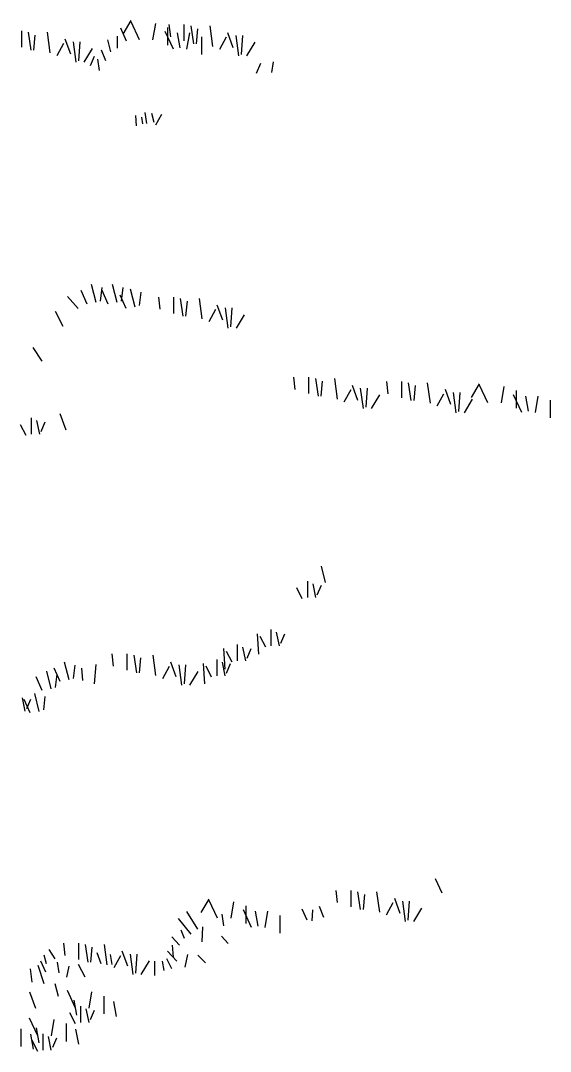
# Model space of a CAD drawing. Header units: millimetres. Extents: x -38686 to 870903, y -23218 to 232707.
# Drawn here: x 60432 to 62698, y 16041 to 20449 of the extents above; entities that cross this region are included whole.
import ezdxf

# ---------------------------------------------------------------- set-up
doc = ezdxf.new("R2010")
doc.units = ezdxf.units.MM
doc.header["$LTSCALE"] = 10
doc.layers.add('40 - Detail Outline', color=142, linetype='Continuous')

msp = doc.modelspace()

# ---------------------------------------------------------------- linework, layer by layer
at = {"layer": '40 - Detail Outline', "color": 250}
for p, q in [((60884.171, 20360.491), (60860.715, 20415.916)), ((60869.777, 20390.446), (60904.714, 20448.656)), ((60939.652, 20367.162), (60904.714, 20442.835)), ((60997.881, 20367.162), (61009.527, 20437.014)), ((61061.933, 20343.878), (61061.933, 20419.551)), ((61073.666, 20379.171), (61067.843, 20431.56)), ((61131.895, 20361.708), (61131.895, 20431.56)), ((61172.656, 20350.066), (61161.01, 20425.739)), ((61184.302, 20350.066), (61190.125, 20414.097)), ((61254.177, 20338.423), (61242.531, 20425.739)), ((60436.482, 20334.622), (60436.482, 20404.474)), ((60477.242, 20322.98), (60465.597, 20398.653)), ((60488.888, 20322.98), (60494.711, 20387.011)), ((60558.763, 20311.338), (60547.117, 20398.653)), ((60646.107, 20305.517), (60622.815, 20369.548)), ((60818.067, 20315.726), (60805.272, 20366.887)), ((60845.788, 20330.648), (60845.788, 20381.808)), ((61085.225, 20326.415), (61050.287, 20402.088)), ((61114.339, 20332.236), (61102.694, 20396.267)), ((61143.454, 20326.415), (61155.1, 20396.267)), ((61207.506, 20303.131), (61207.506, 20378.804)), ((61283.291, 20326.781), (61312.406, 20379.171)), ((61341.521, 20332.602), (61318.229, 20396.634)), ((61364.812, 20297.676), (61353.166, 20384.992)), ((61376.458, 20303.497), (61382.281, 20384.992)), ((60587.878, 20299.696), (60616.992, 20352.085)), ((60669.399, 20270.591), (60657.753, 20357.906)), ((60681.044, 20276.412), (60686.867, 20357.906)), ((60704.336, 20270.591), (60739.274, 20328.801)), ((60796.743, 20277.355), (60777.551, 20322.121)), ((61399.75, 20297.676), (61434.687, 20355.887)), ((60730.638, 20256.038), (60747.697, 20296.54)), ((60769.021, 20234.721), (60762.624, 20283.75)), ((61440.728, 20224.062), (61459.919, 20266.696)), ((61506.832, 20226.194), (61513.229, 20273.092)), ((60971.6, 20008.76), (60965.202, 20055.658)), ((60926.819, 19998.102), (60924.687, 20042.868)), ((60954.54, 20006.629), (60950.276, 20036.473)), ((61003.586, 20013.024), (60992.924, 20051.395)), ((61009.983, 20002.365), (61035.572, 20049.263)), ((60754.723, 19242.888), (60735.507, 19319.726)), ((60773.939, 19249.291), (60780.344, 19306.919)), ((60844.396, 19242.888), (60825.18, 19319.726)), ((60863.612, 19249.291), (60870.017, 19306.919)), ((60677.861, 19217.276), (60633.024, 19268.501)), ((60716.292, 19236.485), (60690.671, 19294.113)), ((60805.965, 19236.485), (60780.344, 19294.113)), ((60882.827, 19217.276), (60857.206, 19274.904)), ((60921.258, 19223.679), (60902.043, 19300.516)), ((60940.474, 19230.082), (60946.879, 19287.71)), ((61028.51, 19214.509), (61022.687, 19266.898)), ((61086.739, 19197.046), (61086.739, 19266.898)), ((61127.499, 19185.404), (61115.853, 19261.077)), ((61209.02, 19173.762), (61197.374, 19261.077)), ((61139.145, 19185.404), (61144.968, 19249.435)), ((61296.364, 19167.941), (61273.072, 19231.972)), ((61319.655, 19133.014), (61308.01, 19220.33)), ((61331.301, 19138.835), (61337.124, 19220.33)), ((60613.808, 19140.439), (60581.782, 19204.47)), ((61238.135, 19162.12), (61267.249, 19214.509)), ((61354.593, 19133.014), (61389.531, 19191.225)), ((60524.136, 18993.167), (60485.704, 19050.795)), ((61606.516, 18871.43), (61600.693, 18923.819)), ((61664.745, 18853.967), (61664.745, 18923.819)), ((61705.505, 18842.325), (61693.86, 18917.998)), ((61787.026, 18830.683), (61775.38, 18917.998)), ((61717.151, 18842.325), (61722.974, 18906.356)), ((61816.141, 18819.041), (61845.255, 18871.43)), ((61874.37, 18824.862), (61851.078, 18888.893)), ((61897.662, 18789.936), (61886.016, 18877.251)), ((61909.307, 18795.757), (61915.13, 18877.251)), ((62003.895, 18853.373), (61998.072, 18905.762)), ((62062.124, 18835.91), (62062.124, 18905.762)), ((62102.885, 18824.268), (62091.239, 18899.941)), ((62114.53, 18824.268), (62120.353, 18888.299)), ((62184.405, 18812.626), (62172.76, 18899.941)), ((62271.749, 18806.805), (62248.457, 18870.836)), ((62359.949, 18837.563), (62394.886, 18895.773)), ((62429.824, 18814.279), (62394.886, 18889.952)), ((62488.053, 18814.279), (62499.699, 18884.131)), ((62552.105, 18790.995), (62552.105, 18866.668)), ((61932.599, 18789.936), (61967.537, 18848.146)), ((62213.52, 18800.984), (62242.635, 18853.373)), ((62295.041, 18771.879), (62283.395, 18859.194)), ((62306.687, 18777.7), (62312.51, 18859.194)), ((62329.978, 18771.879), (62364.916, 18830.089)), ((62575.397, 18773.532), (62540.459, 18849.205)), ((62604.511, 18779.353), (62592.866, 18843.384)), ((62633.626, 18773.532), (62645.272, 18843.384)), ((62697.678, 18750.248), (62697.678, 18825.921)), ((60478.444, 18680.226), (60478.444, 18750.078)), ((60513.382, 18680.226), (60501.736, 18738.436)), ((60519.205, 18691.868), (60536.674, 18732.615)), ((60626.214, 18697.022), (60600.593, 18767.456)), ((60455.153, 18674.405), (60431.861, 18720.973)), ((61735.684, 18046.306), (61718.216, 18116.158)), ((61659.986, 17982.274), (61659.986, 18052.127)), ((61694.924, 17982.274), (61683.278, 18040.485)), ((61700.747, 17993.916), (61718.216, 18034.664)), ((61636.695, 17976.453), (61613.403, 18023.022)), ((61451.07, 17740.006), (61445.247, 17827.321)), ((61480.184, 17769.111), (61456.893, 17815.679)), ((61503.476, 17774.932), (61503.476, 17844.784)), ((61538.414, 17774.932), (61526.768, 17833.142)), ((61544.236, 17786.574), (61561.705, 17827.321)), ((61307.281, 17676.121), (61301.458, 17763.436)), ((61359.687, 17711.047), (61359.687, 17780.899)), ((61394.625, 17711.047), (61382.979, 17769.257)), ((61400.448, 17722.689), (61417.917, 17763.436)), ((60829.82, 17688.711), (60823.997, 17741.1)), ((60888.049, 17671.248), (60888.049, 17741.1)), ((60928.81, 17659.606), (60917.164, 17735.279)), ((60940.455, 17659.606), (60946.278, 17723.637)), ((61010.33, 17647.964), (60998.685, 17735.279)), ((61336.396, 17705.226), (61313.104, 17751.794)), ((60600.998, 17622.901), (60575.377, 17680.529)), ((60639.429, 17629.304), (60620.214, 17706.142)), ((60658.645, 17635.707), (60665.05, 17693.335)), ((60697.543, 17626.607), (60693.95, 17680.487)), ((60747.847, 17612.24), (60755.033, 17694.855)), ((61039.445, 17636.322), (61068.56, 17688.711)), ((61097.674, 17642.143), (61074.383, 17706.174)), ((61120.966, 17607.217), (61109.32, 17694.532)), ((61132.612, 17613.038), (61138.435, 17694.532)), ((61219.41, 17612.236), (61213.587, 17699.551)), ((61248.525, 17641.341), (61225.233, 17687.909)), ((61271.817, 17647.162), (61271.817, 17717.014)), ((61306.754, 17647.162), (61295.108, 17705.372)), ((61312.577, 17658.804), (61330.046, 17699.551)), ((60524.136, 17584.482), (60498.515, 17642.11)), ((60562.567, 17590.886), (60543.351, 17667.723)), ((60581.782, 17597.289), (60588.188, 17654.917)), ((61155.903, 17607.217), (61190.841, 17665.427)), ((60452.011, 17495.435), (60440.365, 17553.645)), ((60472.894, 17488.436), (60447.273, 17546.064)), ((60457.834, 17507.077), (60475.303, 17547.824)), ((60511.325, 17494.839), (60492.109, 17571.676)), ((60530.541, 17501.242), (60536.946, 17558.87)), ((62235.401, 16717.844), (62206.656, 16778.908)), ((61787.143, 16677.532), (61781.32, 16729.921)), ((61845.372, 16660.069), (61845.372, 16729.921)), ((61886.132, 16648.427), (61874.486, 16724.1)), ((61897.778, 16648.427), (61903.601, 16712.458)), ((61967.653, 16636.785), (61956.007, 16724.1)), ((61203.937, 16634.637), (61238.874, 16692.847)), ((61273.812, 16611.353), (61238.874, 16687.026)), ((61332.041, 16611.353), (61343.687, 16681.205)), ((61396.093, 16588.069), (61396.093, 16663.742)), ((61728.77, 16613.678), (61710.805, 16660.373)), ((61996.768, 16625.143), (62025.882, 16677.532)), ((62054.997, 16630.964), (62031.705, 16694.995)), ((62078.288, 16596.038), (62066.643, 16683.353)), ((62089.934, 16601.859), (62095.757, 16683.353)), ((61189.801, 16563.391), (61143.091, 16638.822)), ((61301.188, 16577.758), (61294.002, 16628.046)), ((61419.385, 16570.606), (61384.447, 16646.279)), ((61448.499, 16576.427), (61436.853, 16640.458)), ((61477.614, 16570.606), (61489.26, 16640.458)), ((61541.666, 16547.322), (61541.666, 16622.995)), ((61656.908, 16602.902), (61635.349, 16649.597)), ((61678.466, 16599.31), (61682.059, 16646.005)), ((62113.226, 16596.038), (62148.163, 16654.248)), ((61161.056, 16541.839), (61107.159, 16610.086)), ((61207.767, 16509.511), (61211.36, 16574.166)), ((61110.752, 16495.144), (61078.414, 16531.063)), ((61132.311, 16523.879), (61117.939, 16559.799)), ((61319.154, 16502.327), (61290.409, 16534.655)), ((60622.099, 16451.822), (60616.276, 16504.211)), ((60680.328, 16434.359), (60680.328, 16504.211)), ((60721.089, 16422.717), (60709.443, 16498.39)), ((60732.734, 16422.717), (60738.557, 16486.748)), ((60802.609, 16411.075), (60790.964, 16498.39)), ((61085.601, 16444.856), (61082.007, 16495.144)), ((60543.039, 16416.121), (60532.259, 16452.04)), ((60578.97, 16437.672), (60553.818, 16477.184)), ((60776.592, 16416.121), (60758.626, 16462.816)), ((60823.302, 16412.529), (60816.116, 16455.632)), ((60831.724, 16399.433), (60860.839, 16451.822)), ((60889.953, 16405.254), (60866.662, 16469.285)), ((60913.245, 16370.328), (60901.599, 16457.643)), ((60924.891, 16376.149), (60930.714, 16457.643)), ((61099.973, 16426.896), (61060.449, 16470)), ((61135.904, 16401.753), (61146.684, 16455.632)), ((61222.139, 16419.713), (61189.801, 16452.04)), ((60532.259, 16329.914), (60507.107, 16408.937)), ((60539.445, 16380.201), (60517.887, 16426.896)), ((60596.935, 16376.609), (60589.749, 16423.305)), ((60629.274, 16358.649), (60640.053, 16405.345)), ((60708.322, 16358.649), (60679.577, 16412.529)), ((60948.182, 16370.328), (60983.12, 16428.538)), ((61006.552, 16365.833), (61006.552, 16426.896)), ((61046.076, 16387.385), (61038.89, 16426.896)), ((61078.414, 16394.569), (61056.856, 16437.672)), ((60481.955, 16337.098), (60474.769, 16394.569)), ((60593.342, 16276.035), (60578.97, 16329.914)), ((60497.149, 16224.091), (60471.528, 16294.525)), ((60666.839, 16225.74), (60631.902, 16301.413)), ((60725.068, 16225.74), (60736.714, 16295.592)), ((60789.12, 16202.456), (60789.12, 16278.129)), ((60672.662, 16196.635), (60661.016, 16260.666)), ((60689.554, 16165.413), (60689.554, 16235.266)), ((60724.491, 16165.413), (60712.845, 16223.624)), ((60841.527, 16190.814), (60829.881, 16254.845)), ((60505.508, 16107.469), (60470.571, 16183.142)), ((60563.737, 16107.469), (60575.383, 16177.321)), ((60666.262, 16159.592), (60642.97, 16206.16)), ((60730.314, 16177.055), (60747.783, 16217.802)), ((60434.192, 16062.681), (60434.192, 16138.354)), ((60511.331, 16078.364), (60499.685, 16142.395)), ((60627.789, 16084.185), (60627.789, 16159.858)), ((60680.196, 16072.543), (60668.55, 16136.574)), ((60486.598, 16051.039), (60474.953, 16115.07)), ((60504.931, 16041.322), (60481.639, 16087.89)), ((60528.223, 16047.143), (60528.223, 16116.995)), ((60563.16, 16047.143), (60551.514, 16105.353)), ((60568.983, 16058.785), (60586.452, 16099.532))]:
    msp.add_line(p, q, dxfattribs=at)

doc.saveas('drawing.dxf')
